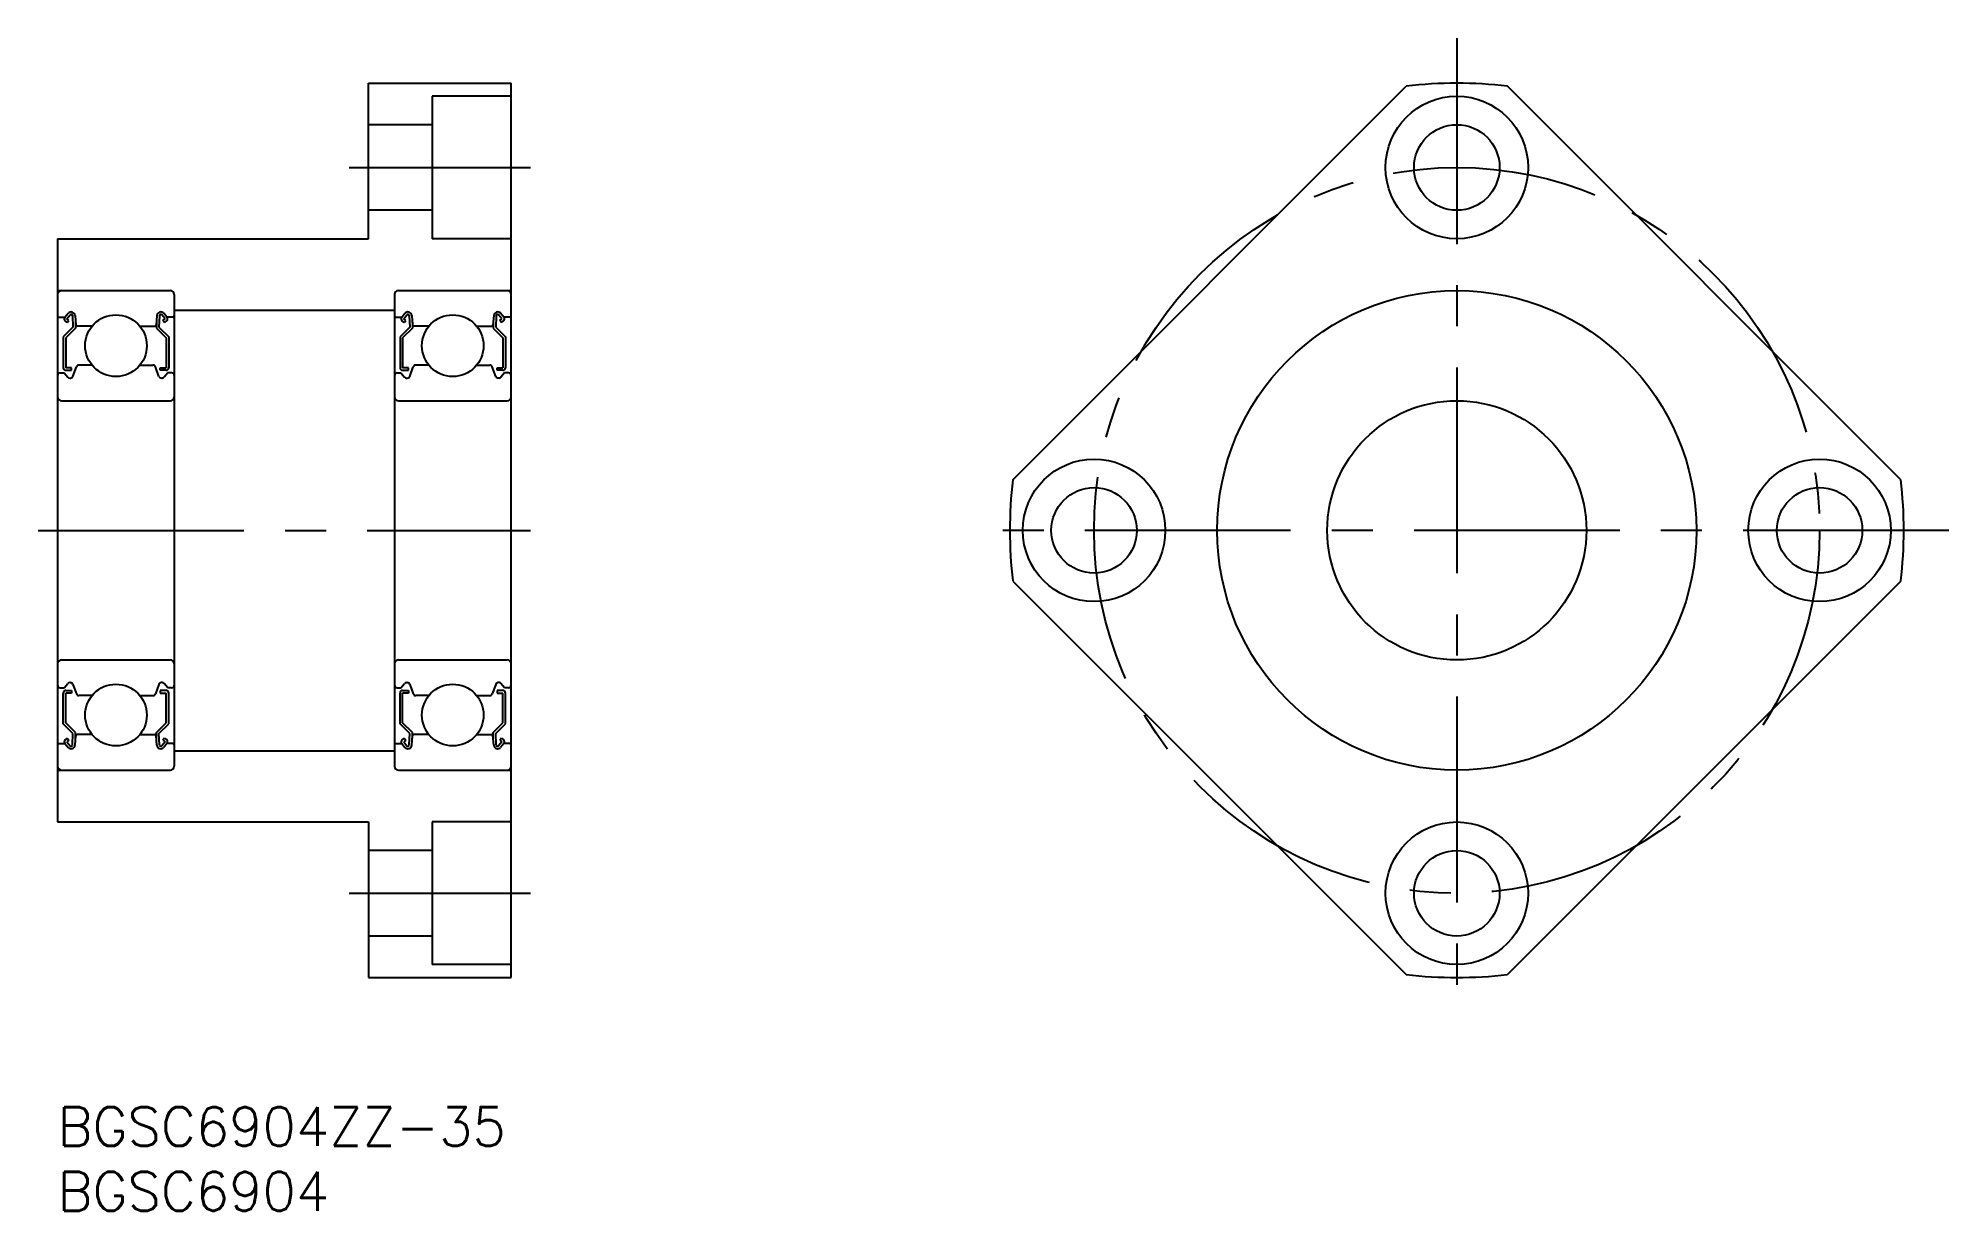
# Model space of a CAD drawing. Extents: x -2 to 146, y -8 to 82.
import ezdxf

# ---------------------------------------------------------------- set-up
doc = ezdxf.new("R2010")
doc.units = 0
doc.header["$LTSCALE"] = 0.5
doc.linetypes.add('CENTER', pattern=[50.8, 31.75, -6.35, 6.35, -6.35])
for name, color, linetype in [('MSM_CENTER', 1, 'CENTER'), ('MSM_CONTINUOUS', 7, 'CONTINUOUS'), ('MSM_PART_NUMBER', 7, 'CONTINUOUS')]:
    doc.layers.add(name, color=color, linetype=linetype)
doc.styles.get("Standard").update_dxf_attribs({"font": 'txt.shx', "height": 3, "bigfont": 'bigfont.shx'})

# ---------------------------------------------------------------- blocks, each defined once
blk = doc.blocks.new('*U1')
at = {"layer": 'MSM_PART_NUMBER'}
blk.add_text('BGSC6904ZZ-35', height=3, dxfattribs=at).set_placement((0, -3))
blk = doc.blocks.new('*U2')
at = {"layer": 'MSM_PART_NUMBER'}
blk.add_text('BGSC6904', height=3, dxfattribs=at).set_placement((0, -8))

msp = doc.modelspace()

# ---------------------------------------------------------------- linework, layer by layer
at = {"layer": 'MSM_CENTER'}
for p, q in [((108, 82.47), (108, 6.53)), ((22.5, 72.5), (36.5, 72.5)), ((-1.5, 44.5), (36.5, 44.5)), ((145.97, 44.5), (70.03, 44.5)), ((22.5, 16.5), (36.5, 16.5))]:
    msp.add_line(p, q, dxfattribs=at)
msp.add_circle((108, 44.5), 28, dxfattribs=at)
at = {"layer": 'MSM_CONTINUOUS'}
for p, q in [((24, 79), (35, 79)), ((24, 67), (24, 79)), ((35, 10), (35, 79)), ((73.72, 48.41), (104.09, 78.78)), ((142.28, 48.41), (111.91, 78.78)), ((35, 78), (28.9, 78)), ((28.9, 78), (28.9, 67)), ((28.9, 75.8), (24, 75.8)), ((28.9, 69.2), (24, 69.2)), ((0, 67), (0, 22)), ((0, 67), (24, 67)), ((35, 67), (28.9, 67)), ((0, 63), (8.7, 63)), ((9, 62.7), (9, 26.3)), ((26, 62.7), (26, 26.3)), ((26.3, 63), (35, 63)), ((0.1, 60.95), (0.56, 60.95)), ((0.56, 60.95), (0.81, 61.25)), ((0.74, 60.54), (0.58, 60.67)), ((0.71, 60.82), (0.96, 61.12)), ((0.87, 60.69), (0.71, 60.82)), ((0.74, 60.54), (0.87, 60.69)), ((1.14, 61.06), (1.18, 60.18)), ((1.34, 61.08), (1.4, 60.34)), ((1.38, 60.57), (1.38, 60.1)), ((7.66, 61.08), (7.6, 60.34)), ((7.62, 60.57), (7.62, 60.1)), ((7.86, 61.06), (7.82, 60.18)), ((8.29, 60.82), (8.04, 61.12)), ((8.13, 60.69), (8.29, 60.82)), ((8.26, 60.54), (8.13, 60.69)), ((8.44, 60.95), (8.19, 61.25)), ((8.26, 60.54), (8.42, 60.67)), ((8.9, 60.95), (8.44, 60.95)), ((9, 61.5), (26, 61.5)), ((26.1, 60.95), (26.56, 60.95)), ((26.56, 60.95), (26.81, 61.25)), ((26.74, 60.54), (26.58, 60.67)), ((26.71, 60.82), (26.96, 61.12)), ((26.87, 60.69), (26.71, 60.82)), ((26.74, 60.54), (26.87, 60.69)), ((27.14, 61.06), (27.18, 60.18)), ((27.34, 61.08), (27.4, 60.34)), ((27.38, 60.57), (27.38, 60.1)), ((33.66, 61.08), (33.6, 60.34)), ((33.62, 60.57), (33.62, 60.1)), ((33.86, 61.06), (33.82, 60.18)), ((34.29, 60.82), (34.04, 61.12)), ((34.13, 60.69), (34.29, 60.82)), ((34.26, 60.54), (34.13, 60.69)), ((34.44, 60.95), (34.19, 61.25)), ((34.26, 60.54), (34.42, 60.67)), ((34.9, 60.95), (34.44, 60.95)), ((1.18, 60.18), (0.43, 59.43)), ((0.43, 59.43), (0.43, 57.05)), ((1.38, 60.1), (0.63, 59.35)), ((0.63, 59.35), (0.63, 57.05)), ((2.65, 60.25), (1.5, 60.25)), ((6.35, 60.25), (7.5, 60.25)), ((7.62, 60.1), (8.37, 59.35)), ((7.82, 60.18), (8.57, 59.43)), ((8.37, 59.35), (8.37, 57.05)), ((8.57, 59.43), (8.57, 57.05)), ((27.18, 60.18), (26.43, 59.43)), ((26.43, 59.43), (26.43, 57.05)), ((27.38, 60.1), (26.63, 59.35)), ((26.63, 59.35), (26.63, 57.05)), ((28.65, 60.25), (27.5, 60.25)), ((32.35, 60.25), (33.5, 60.25)), ((33.62, 60.1), (34.37, 59.35)), ((33.82, 60.18), (34.57, 59.43)), ((34.37, 59.35), (34.37, 57.05)), ((34.57, 59.43), (34.57, 57.05)), ((0.2, 56.65), (0.5, 56.65)), ((0.5, 56.65), (0.78, 56.32)), ((1.08, 57.05), (0.63, 57.05)), ((0.63, 56.85), (1.08, 56.85)), ((0.93, 56.25), (0.99, 56.25)), ((1.08, 56.85), (1.08, 57.05)), ((1.18, 56.38), (1.45, 57.12)), ((2.65, 57.25), (1.64, 57.25)), ((6.35, 57.25), (7.36, 57.25)), ((7.82, 56.38), (7.55, 57.12)), ((7.92, 56.85), (7.92, 57.05)), ((7.92, 57.05), (8.37, 57.05)), ((8.37, 56.85), (7.92, 56.85)), ((8.07, 56.25), (8.01, 56.25)), ((8.5, 56.65), (8.22, 56.32)), ((8.8, 56.65), (8.5, 56.65)), ((26.2, 56.65), (26.5, 56.65)), ((26.5, 56.65), (26.78, 56.32)), ((27.08, 57.05), (26.63, 57.05)), ((26.63, 56.85), (27.08, 56.85)), ((26.93, 56.25), (26.99, 56.25)), ((27.08, 56.85), (27.08, 57.05)), ((27.18, 56.38), (27.45, 57.12)), ((28.65, 57.25), (27.64, 57.25)), ((32.35, 57.25), (33.36, 57.25)), ((33.82, 56.38), (33.55, 57.12)), ((33.92, 56.85), (33.92, 57.05)), ((33.92, 57.05), (34.37, 57.05)), ((34.37, 56.85), (33.92, 56.85)), ((34.07, 56.25), (34.01, 56.25)), ((34.5, 56.65), (34.22, 56.32)), ((34.8, 56.65), (34.5, 56.65)), ((0.3, 54.5), (8.7, 54.5)), ((26.3, 54.5), (34.7, 54.5)), ((73.72, 40.59), (104.09, 10.22)), ((142.28, 40.59), (111.91, 10.22)), ((0.3, 34.5), (8.7, 34.5)), ((26.3, 34.5), (34.7, 34.5)), ((0.5, 32.35), (0.78, 32.68)), ((0.93, 32.75), (0.99, 32.75)), ((1.18, 32.62), (1.45, 31.88)), ((7.82, 32.62), (7.55, 31.88)), ((8.07, 32.75), (8.01, 32.75)), ((8.5, 32.35), (8.22, 32.68)), ((26.5, 32.35), (26.78, 32.68)), ((26.93, 32.75), (26.99, 32.75)), ((27.18, 32.62), (27.45, 31.88)), ((33.82, 32.62), (33.55, 31.88)), ((34.07, 32.75), (34.01, 32.75)), ((34.5, 32.35), (34.22, 32.68)), ((0.2, 32.35), (0.5, 32.35)), ((0.43, 29.57), (0.43, 31.95)), ((0.63, 32.15), (1.08, 32.15)), ((1.08, 31.95), (0.63, 31.95)), ((0.63, 29.65), (0.63, 31.95)), ((1.08, 32.15), (1.08, 31.95)), ((2.65, 31.75), (1.64, 31.75)), ((6.35, 31.75), (7.36, 31.75)), ((8.37, 32.15), (7.92, 32.15)), ((7.92, 32.15), (7.92, 31.95)), ((7.92, 31.95), (8.37, 31.95)), ((8.37, 29.65), (8.37, 31.95)), ((8.8, 32.35), (8.5, 32.35)), ((8.57, 29.57), (8.57, 31.95)), ((26.2, 32.35), (26.5, 32.35)), ((26.43, 29.57), (26.43, 31.95)), ((26.63, 32.15), (27.08, 32.15)), ((27.08, 31.95), (26.63, 31.95)), ((26.63, 29.65), (26.63, 31.95)), ((27.08, 32.15), (27.08, 31.95)), ((28.65, 31.75), (27.64, 31.75)), ((32.35, 31.75), (33.36, 31.75)), ((34.37, 32.15), (33.92, 32.15)), ((33.92, 32.15), (33.92, 31.95)), ((33.92, 31.95), (34.37, 31.95)), ((34.37, 29.65), (34.37, 31.95)), ((34.8, 32.35), (34.5, 32.35)), ((34.57, 29.57), (34.57, 31.95)), ((1.18, 28.82), (0.43, 29.57)), ((1.38, 28.9), (0.63, 29.65)), ((7.62, 28.9), (8.37, 29.65)), ((7.82, 28.82), (8.57, 29.57)), ((27.18, 28.82), (26.43, 29.57)), ((27.38, 28.9), (26.63, 29.65)), ((33.62, 28.9), (34.37, 29.65)), ((33.82, 28.82), (34.57, 29.57)), ((0.1, 28.05), (0.56, 28.05)), ((0.56, 28.05), (0.81, 27.75)), ((0.74, 28.46), (0.58, 28.33)), ((0.87, 28.31), (0.71, 28.18)), ((0.71, 28.18), (0.96, 27.88)), ((0.74, 28.46), (0.87, 28.31)), ((1.14, 27.94), (1.18, 28.82)), ((1.34, 27.92), (1.4, 28.66)), ((1.38, 28.43), (1.38, 28.9)), ((2.65, 28.75), (1.5, 28.75)), ((6.35, 28.75), (7.5, 28.75)), ((7.66, 27.92), (7.6, 28.66)), ((7.62, 28.43), (7.62, 28.9)), ((7.86, 27.94), (7.82, 28.82)), ((8.29, 28.18), (8.04, 27.88)), ((8.26, 28.46), (8.13, 28.31)), ((8.13, 28.31), (8.29, 28.18)), ((8.44, 28.05), (8.19, 27.75)), ((8.26, 28.46), (8.42, 28.33)), ((8.9, 28.05), (8.44, 28.05)), ((26.1, 28.05), (26.56, 28.05)), ((26.56, 28.05), (26.81, 27.75)), ((26.74, 28.46), (26.58, 28.33)), ((26.87, 28.31), (26.71, 28.18)), ((26.71, 28.18), (26.96, 27.88)), ((26.74, 28.46), (26.87, 28.31)), ((27.14, 27.94), (27.18, 28.82)), ((27.34, 27.92), (27.4, 28.66)), ((27.38, 28.43), (27.38, 28.9)), ((28.65, 28.75), (27.5, 28.75)), ((32.35, 28.75), (33.5, 28.75)), ((33.66, 27.92), (33.6, 28.66)), ((33.62, 28.43), (33.62, 28.9)), ((33.86, 27.94), (33.82, 28.82)), ((34.29, 28.18), (34.04, 27.88)), ((34.26, 28.46), (34.13, 28.31)), ((34.13, 28.31), (34.29, 28.18)), ((34.44, 28.05), (34.19, 27.75)), ((34.26, 28.46), (34.42, 28.33)), ((34.9, 28.05), (34.44, 28.05)), ((9, 27.5), (26, 27.5)), ((0, 26), (8.7, 26)), ((26.3, 26), (35, 26)), ((0, 22), (24, 22)), ((24, 22), (24, 10)), ((35, 22), (28.9, 22)), ((28.9, 22), (28.9, 11)), ((28.9, 19.8), (24, 19.8)), ((28.9, 13.2), (24, 13.2)), ((35, 11), (28.9, 11)), ((24, 10), (35, 10))]:
    msp.add_line(p, q, dxfattribs=at)
for centre, radius in [((108, 72.5), 5.5), ((108, 72.5), 3.3), ((108, 44.5), 18.5), ((4.5, 58.75), 2.38), ((30.5, 58.75), 2.38), ((108, 44.5), 10), ((80, 44.5), 5.5), ((136, 44.5), 5.5), ((80, 44.5), 3.3), ((136, 44.5), 3.3), ((4.5, 30.25), 2.38), ((30.5, 30.25), 2.38), ((108, 16.5), 5.5), ((108, 16.5), 3.3)]:
    msp.add_circle(centre, radius, dxfattribs=at)
for centre, radius, start, end in [((108, 44.5), 34.5, 83.5, 96.5), ((0.3, 62.7), 0.3, 90, 180), ((8.7, 62.7), 0.3, 0, 90), ((26.3, 62.7), 0.3, 90, 180), ((34.7, 62.7), 0.3, 0, 90), ((0.1, 61.05), 0.1, 180.0087, 270.0005), ((0.71, 60.82), 0.2, 139.997, 230.0819), ((1.04, 61.05), 0.3, 4.9967, 139.9991), ((1.04, 61.06), 0.1, 2.8199, 140.0012), ((7.96, 61.05), 0.3, 40.0009, 175.0033), ((7.96, 61.06), 0.1, 39.9988, 177.1801), ((8.29, 60.82), 0.2, 309.9181, 40.003), ((8.9, 61.05), 0.1, 269.9995, 359.9913), ((26.1, 61.05), 0.1, 180.0087, 270.0005), ((26.71, 60.82), 0.2, 139.997, 230.0819), ((27.04, 61.05), 0.3, 4.9967, 139.9991), ((27.04, 61.06), 0.1, 2.8199, 140.0012), ((33.96, 61.05), 0.3, 40.0009, 175.0033), ((33.96, 61.06), 0.1, 39.9988, 177.1801), ((34.29, 60.82), 0.2, 309.9181, 40.003), ((34.9, 61.05), 0.1, 269.9995, 359.9913), ((1.5, 60.35), 0.1, 184.9967, 269.9995), ((7.5, 60.35), 0.1, 270.0005, 355.0033), ((27.5, 60.35), 0.1, 184.9967, 269.9995), ((33.5, 60.35), 0.1, 270.0005, 355.0033), ((0.2, 56.45), 0.2, 89.9998, 180.0044), ((0.63, 57.05), 0.2, 180, 270), ((0.93, 56.45), 0.2, 219.9945, 270), ((0.99, 56.45), 0.2, 270, 339.9916), ((1.64, 57.05), 0.2, 90, 159.9916), ((7.36, 57.05), 0.2, 20.0084, 90), ((8.01, 56.45), 0.2, 200.0084, 270), ((8.07, 56.45), 0.2, 270, 320.0055), ((8.37, 57.05), 0.2, 270, 0), ((8.8, 56.45), 0.2, 359.9956, 90.0002), ((26.2, 56.45), 0.2, 89.9998, 180.0044), ((26.63, 57.05), 0.2, 180, 270), ((26.93, 56.45), 0.2, 219.9945, 270), ((26.99, 56.45), 0.2, 270, 339.9916), ((27.64, 57.05), 0.2, 90, 159.9916), ((33.36, 57.05), 0.2, 20.0084, 90), ((34.01, 56.45), 0.2, 200.0084, 270), ((34.07, 56.45), 0.2, 270, 320.0055), ((34.37, 57.05), 0.2, 270, 0), ((34.8, 56.45), 0.2, 359.9956, 90.0002), ((0.3, 54.8), 0.3, 180, 270), ((8.7, 54.8), 0.3, 270, 0), ((26.3, 54.8), 0.3, 180, 270), ((34.7, 54.8), 0.3, 270, 0), ((108, 44.5), 34.5, 173.5, 186.5), ((108, 44.5), 34.5, 353.5, 6.5), ((0.3, 34.2), 0.3, 90, 180), ((8.7, 34.2), 0.3, 0, 90), ((26.3, 34.2), 0.3, 90, 180), ((34.7, 34.2), 0.3, 0, 90), ((0.2, 32.55), 0.2, 179.9956, 270.0002), ((0.93, 32.55), 0.2, 90, 140.0055), ((0.99, 32.55), 0.2, 20.0084, 90), ((8.01, 32.55), 0.2, 90, 159.9916), ((8.07, 32.55), 0.2, 39.9945, 90), ((8.8, 32.55), 0.2, 269.9998, 0.0044), ((26.2, 32.55), 0.2, 179.9956, 270.0002), ((26.93, 32.55), 0.2, 90, 140.0055), ((26.99, 32.55), 0.2, 20.0084, 90), ((34.01, 32.55), 0.2, 90, 159.9916), ((34.07, 32.55), 0.2, 39.9945, 90), ((34.8, 32.55), 0.2, 269.9998, 0.0044), ((0.63, 31.95), 0.2, 90, 180), ((1.64, 31.95), 0.2, 200.0084, 270), ((7.36, 31.95), 0.2, 270, 339.9916), ((8.37, 31.95), 0.2, 0, 90), ((26.63, 31.95), 0.2, 90, 180), ((27.64, 31.95), 0.2, 200.0084, 270), ((33.36, 31.95), 0.2, 270, 339.9916), ((34.37, 31.95), 0.2, 0, 90), ((0.1, 27.95), 0.1, 89.9995, 179.9913), ((0.71, 28.18), 0.2, 129.9181, 220.003), ((1.5, 28.65), 0.1, 90.0005, 175.0033), ((7.5, 28.65), 0.1, 4.9967, 89.9995), ((8.29, 28.18), 0.2, 319.997, 50.0819), ((8.9, 27.95), 0.1, 0.0087, 90.0005), ((26.1, 27.95), 0.1, 89.9995, 179.9913), ((26.71, 28.18), 0.2, 129.9181, 220.003), ((27.5, 28.65), 0.1, 90.0005, 175.0033), ((33.5, 28.65), 0.1, 4.9967, 89.9995), ((34.29, 28.18), 0.2, 319.997, 50.0819), ((34.9, 27.95), 0.1, 0.0087, 90.0005), ((1.04, 27.95), 0.3, 220.0009, 355.0033), ((1.04, 27.94), 0.1, 219.9988, 357.1801), ((7.96, 27.95), 0.3, 184.9967, 319.9991), ((7.96, 27.94), 0.1, 182.8199, 320.0012), ((27.04, 27.95), 0.3, 220.0009, 355.0033), ((27.04, 27.94), 0.1, 219.9988, 357.1801), ((33.96, 27.95), 0.3, 184.9967, 319.9991), ((33.96, 27.94), 0.1, 182.8199, 320.0012), ((0.3, 26.3), 0.3, 180, 270), ((8.7, 26.3), 0.3, 270, 0), ((26.3, 26.3), 0.3, 180, 270), ((34.7, 26.3), 0.3, 270, 0), ((108, 44.5), 34.5, 263.5, 276.5)]:
    msp.add_arc(centre, radius, start, end, dxfattribs=at)

# ---------------------------------------------------------------- block references
for name in ['*U1', '*U2']:
    msp.add_blockref(name, (0, 0), dxfattribs=at)

doc.saveas('drawing.dxf')
